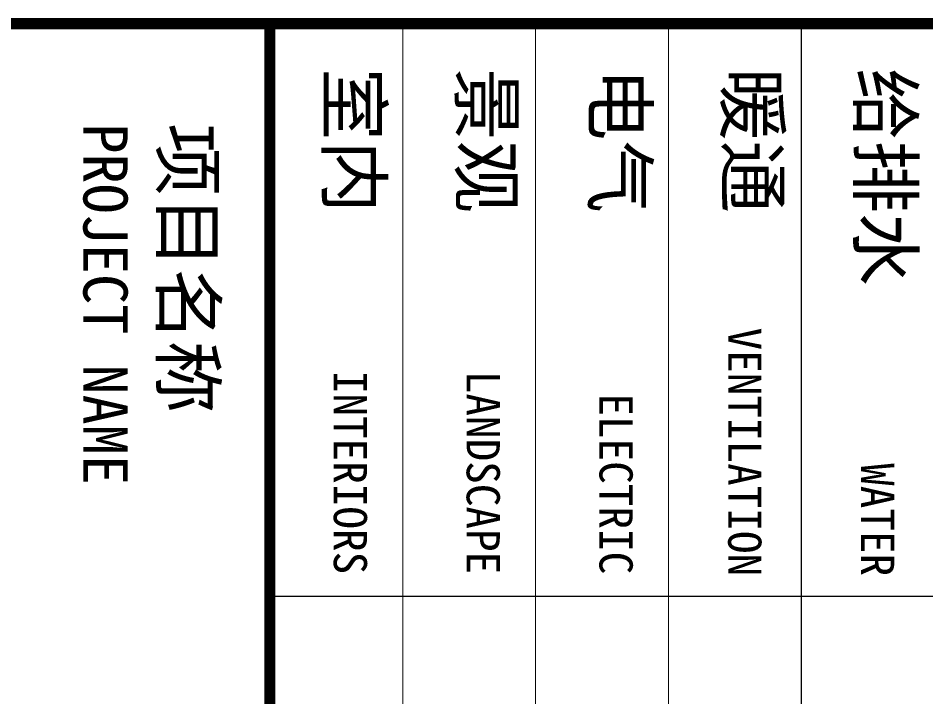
# Model space of a CAD drawing. Extents: x 115799 to 952918, y -190076 to 200966.
# Drawn here: x 273206 to 275255, y 8904 to 10436 of the extents above; entities that cross this region are included whole.
import ezdxf
from ezdxf.enums import TextEntityAlignment as Align

# ---------------------------------------------------------------- set-up
doc = ezdxf.new("R2010")
doc.units = 0
doc.header["$LTSCALE"] = 1000
doc.header["$MEASUREMENT"] = 0
for name, color, linetype in [('00-图签签名_10', 10, 'Continuous'), ('SHEET_LINE', 6, 'Continuous'), ('SHEET_TEXT', 7, 'Continuous')]:
    doc.layers.add(name, color=color, linetype=linetype)
doc.styles.add('A0-建筑图签$0$hwxh', font='STXIHEI.TTF')
doc.styles.add('华文细黑', font='STXIHEI.TTF', dxfattribs={"height": 10})

# ---------------------------------------------------------------- blocks, each defined once
blk = doc.blocks.new('图签-A1')
at = {"layer": 'SHEET_LINE', "const_width": 0.5}
for points in [[(-65, 573.835), (-65, 512.335), (0, 512.335), (0, 573.835)], [(-65, -0.165), (0, -0.165), (0, 512.335), (-65, 512.335)]]:
    blk.add_lwpolyline(points, close=True, dxfattribs=at)
at = {"layer": 'SHEET_LINE', "const_width": 0.05}
for points in [[(-39.145, 566.335), (-39.145, 512.335)], [(-65, 536.335), (0, 536.335)], [(-65, 530.335), (0, 530.335)], [(-65, 524.335), (0, 524.335)], [(-65, 524.335), (0, 524.335)], [(-65, 518.335), (0, 518.335)], [(-65, 512.335), (0, 512.335)]]:
    blk.add_lwpolyline(points, dxfattribs=at)
at = {"layer": '00-图签签名_10', "style": 'A0-建筑图签$0$hwxh'}
for tag, p in [('曲佰忠', (-28.758, 153.542)), ('郭艳霞', (-28.758, 146.042)), ('关宝凤', (-28.758, 131.042)), ('李杰', (-28.758, 116.042)), ('李杰', (-28.758, 108.542))]:
    blk.add_attdef(tag, text='', height=2.3, dxfattribs=at).set_placement(p, align=Align.TOP_CENTER)
at = {"layer": 'SHEET_TEXT', "style": '华文细黑'}
for s, height, p in [('给排水', 2.4, (-63, 541.335)), ('暖通', 2.4, (-63, 535.335)), ('电气', 2.4, (-63, 529.335)), ('景观', 2.4, (-63, 523.335)), ('室内', 2.4, (-63, 517.335)), ('项目名称', 2.4, (-60.5, 509.838)), ('PROJECT NAME', 2, (-60.5, 505.913))]:
    blk.add_text(s, height=height, dxfattribs=at).set_placement(p, align=Align.TOP_LEFT)
for s, p in [('WATER', (-40.056, 540.533)), ('VENTILATION', (-40.056, 534.533)), ('ELECTRIC', (-40.145, 528.721)), ('LANDSCAPE', (-40.145, 522.721)), ('INTERIORS', (-40.145, 516.721))]:
    blk.add_text(s, height=1.5, dxfattribs=at).set_placement(p, align=Align.TOP_RIGHT)

msp = doc.modelspace()

# ---------------------------------------------------------------- block references
at = {"xscale": 50, "yscale": 50, "zscale": 50, "rotation": 270}
msp.add_blockref('图签-A1', (248157.5, 7173.7), dxfattribs=at)

doc.saveas('drawing.dxf')
